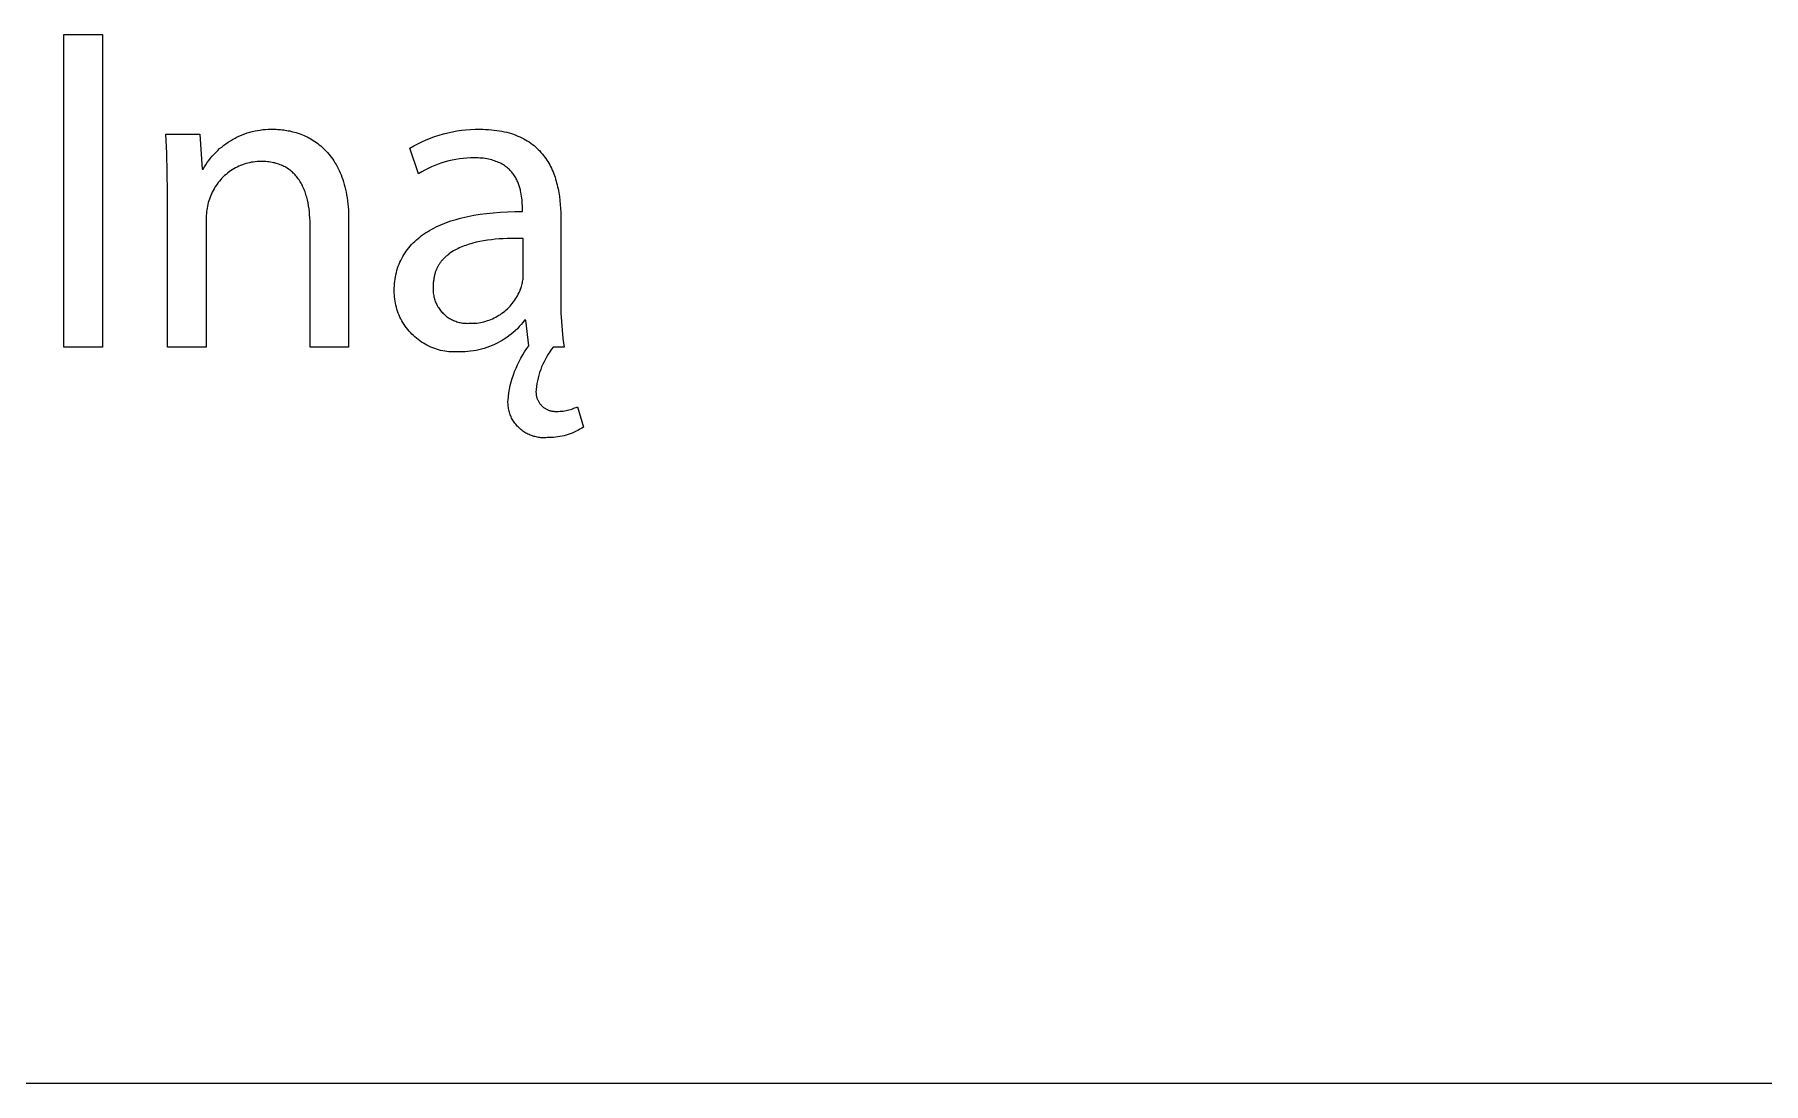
# Model space of a CAD drawing. Header units: millimetres. Extents: x 1383 to 4664, y -160 to 2132.
# Drawn here: x 4390.9 to 4520, y -159.9 to -81.6 of the extents above; entities that cross this region are included whole.
import ezdxf

# ---------------------------------------------------------------- set-up
doc = ezdxf.new("R2010")
doc.units = ezdxf.units.MM
doc.header["$MEASUREMENT"] = 0
doc.layers.add('Domyślny', color=7, linetype='Continuous', true_color=0x000000)

msp = doc.modelspace()

# ---------------------------------------------------------------- linework, layer by layer
at = {"layer": 'Domyślny', "color": 18, "lineweight": 15, "true_color": 0x000000}
for p, q in [((4393.08, -81.65), (4395.97, -81.65)), ((4393.08, -104.97), (4393.08, -81.65)), ((4395.97, -81.65), (4395.97, -104.97)), ((4406.4, -89.13), (4406.58, -89.06)), ((4406.58, -89.06), (4406.77, -88.99)), ((4406.77, -88.99), (4406.96, -88.93)), ((4406.96, -88.93), (4407.15, -88.88)), ((4407.15, -88.88), (4407.35, -88.84)), ((4407.35, -88.84), (4407.54, -88.8)), ((4407.54, -88.8), (4407.74, -88.77)), ((4407.74, -88.77), (4407.93, -88.74)), ((4407.93, -88.74), (4408.13, -88.72)), ((4408.13, -88.72), (4408.33, -88.71)), ((4408.33, -88.71), (4408.53, -88.71)), ((4408.53, -88.71), (4408.73, -88.71)), ((4408.73, -88.71), (4408.83, -88.71)), ((4408.83, -88.71), (4408.94, -88.71)), ((4408.94, -88.71), (4409.05, -88.72)), ((4409.05, -88.72), (4409.15, -88.73)), ((4409.15, -88.73), (4409.26, -88.73)), ((4409.26, -88.73), (4409.38, -88.75)), ((4409.38, -88.75), (4409.49, -88.76)), ((4409.49, -88.76), (4409.6, -88.78)), ((4409.6, -88.78), (4409.72, -88.8)), ((4409.72, -88.8), (4409.83, -88.82)), ((4409.83, -88.82), (4409.95, -88.84)), ((4409.95, -88.84), (4410.07, -88.87)), ((4410.07, -88.87), (4410.18, -88.9)), ((4410.18, -88.9), (4410.3, -88.93)), ((4410.3, -88.93), (4410.42, -88.96)), ((4410.42, -88.96), (4410.54, -89)), ((4410.54, -89), (4410.65, -89.04)), ((4410.65, -89.04), (4410.77, -89.08)), ((4421.09, -89.15), (4421.42, -89.05)), ((4421.42, -89.05), (4421.75, -88.97)), ((4421.75, -88.97), (4422.09, -88.9)), ((4422.09, -88.9), (4422.42, -88.84)), ((4422.42, -88.84), (4422.76, -88.79)), ((4422.76, -88.79), (4423.1, -88.75)), ((4423.1, -88.75), (4423.44, -88.73)), ((4423.44, -88.73), (4423.79, -88.71)), ((4423.79, -88.71), (4424.13, -88.71)), ((4424.13, -88.71), (4424.35, -88.71)), ((4424.35, -88.71), (4424.57, -88.72)), ((4424.57, -88.72), (4424.79, -88.73)), ((4424.79, -88.73), (4425, -88.75)), ((4425, -88.75), (4425.2, -88.77)), ((4425.2, -88.77), (4425.4, -88.8)), ((4425.4, -88.8), (4425.6, -88.83)), ((4425.6, -88.83), (4425.78, -88.86)), ((4425.78, -88.86), (4425.97, -88.9)), ((4425.97, -88.9), (4426.15, -88.94)), ((4426.15, -88.94), (4426.32, -88.99)), ((4426.32, -88.99), (4426.49, -89.04)), ((4426.49, -89.04), (4426.66, -89.09)), ((4400.76, -90.51), (4400.68, -89.07)), ((4400.68, -89.07), (4403.24, -89.07)), ((4403.24, -89.07), (4403.41, -91.7)), ((4404.42, -90.44), (4404.57, -90.3)), ((4404.57, -90.3), (4404.71, -90.16)), ((4404.71, -90.16), (4404.87, -90.04)), ((4404.87, -90.04), (4405.02, -89.91)), ((4405.02, -89.91), (4405.18, -89.79)), ((4405.18, -89.79), (4405.34, -89.68)), ((4405.34, -89.68), (4405.51, -89.57)), ((4405.51, -89.57), (4405.68, -89.47)), ((4405.68, -89.47), (4405.86, -89.38)), ((4405.86, -89.38), (4406.03, -89.29)), ((4406.03, -89.29), (4406.21, -89.21)), ((4406.21, -89.21), (4406.4, -89.13)), ((4410.77, -89.08), (4410.89, -89.13)), ((4410.89, -89.13), (4411.01, -89.18)), ((4411.01, -89.18), (4411.13, -89.23)), ((4411.13, -89.23), (4411.24, -89.29)), ((4411.24, -89.29), (4411.36, -89.35)), ((4411.36, -89.35), (4411.47, -89.41)), ((4411.47, -89.41), (4411.59, -89.48)), ((4411.59, -89.48), (4411.7, -89.55)), ((4411.7, -89.55), (4411.82, -89.62)), ((4411.82, -89.62), (4411.93, -89.7)), ((4411.93, -89.7), (4412.04, -89.78)), ((4412.04, -89.78), (4412.15, -89.87)), ((4412.15, -89.87), (4412.26, -89.96)), ((4412.26, -89.96), (4412.36, -90.05)), ((4412.36, -90.05), (4412.47, -90.15)), ((4412.47, -90.15), (4412.57, -90.25)), ((4412.57, -90.25), (4412.67, -90.35)), ((4418.91, -90.12), (4419.2, -89.95)), ((4419.56, -92.03), (4418.91, -90.12)), ((4419.2, -89.95), (4419.51, -89.79)), ((4419.51, -89.79), (4419.81, -89.64)), ((4419.81, -89.64), (4420.13, -89.5)), ((4420.13, -89.5), (4420.44, -89.37)), ((4420.44, -89.37), (4420.76, -89.25)), ((4420.76, -89.25), (4421.09, -89.15)), ((4426.66, -89.09), (4426.82, -89.15)), ((4426.82, -89.15), (4426.97, -89.22)), ((4426.97, -89.22), (4427.12, -89.28)), ((4427.12, -89.28), (4427.27, -89.35)), ((4427.27, -89.35), (4427.41, -89.42)), ((4427.41, -89.42), (4427.55, -89.5)), ((4427.55, -89.5), (4427.68, -89.58)), ((4427.68, -89.58), (4427.81, -89.66)), ((4427.81, -89.66), (4427.94, -89.75)), ((4427.94, -89.75), (4428.06, -89.84)), ((4428.06, -89.84), (4428.18, -89.93)), ((4428.18, -89.93), (4428.29, -90.03)), ((4428.29, -90.03), (4428.4, -90.13)), ((4428.4, -90.13), (4428.5, -90.23)), ((4428.5, -90.23), (4428.61, -90.33)), ((4428.61, -90.33), (4428.7, -90.44)), ((4400.8, -91.95), (4400.76, -90.51)), ((4403.47, -91.7), (4403.57, -91.53)), ((4403.57, -91.53), (4403.68, -91.36)), ((4403.68, -91.36), (4403.79, -91.2)), ((4403.79, -91.2), (4403.91, -91.04)), ((4403.91, -91.04), (4404.03, -90.88)), ((4404.03, -90.88), (4404.15, -90.73)), ((4404.15, -90.73), (4404.29, -90.58)), ((4404.29, -90.58), (4404.42, -90.44)), ((4405.89, -91.6), (4405.77, -91.67)), ((4406.02, -91.54), (4405.89, -91.6)), ((4406.14, -91.48), (4406.02, -91.54)), ((4406.27, -91.42), (4406.14, -91.48)), ((4406.41, -91.37), (4406.27, -91.42)), ((4406.54, -91.32), (4406.41, -91.37)), ((4406.67, -91.28), (4406.54, -91.32)), ((4406.81, -91.24), (4406.67, -91.28)), ((4406.95, -91.21), (4406.81, -91.24)), ((4407.09, -91.18), (4406.95, -91.21)), ((4407.22, -91.16), (4407.09, -91.18)), ((4407.36, -91.14), (4407.22, -91.16)), ((4407.51, -91.13), (4407.36, -91.14)), ((4407.65, -91.12), (4407.51, -91.13)), ((4407.79, -91.11), (4407.65, -91.12)), ((4407.91, -91.11), (4407.79, -91.11)), ((4408.04, -91.12), (4407.91, -91.11)), ((4408.16, -91.13), (4408.04, -91.12)), ((4408.28, -91.14), (4408.16, -91.13)), ((4408.39, -91.15), (4408.28, -91.14)), ((4408.5, -91.17), (4408.39, -91.15)), ((4408.62, -91.19), (4408.5, -91.17)), ((4408.72, -91.21), (4408.62, -91.19)), ((4408.83, -91.23), (4408.72, -91.21)), ((4408.93, -91.26), (4408.83, -91.23)), ((4409.03, -91.29), (4408.93, -91.26)), ((4409.13, -91.33), (4409.03, -91.29)), ((4409.23, -91.36), (4409.13, -91.33)), ((4409.32, -91.4), (4409.23, -91.36)), ((4409.42, -91.44), (4409.32, -91.4)), ((4409.5, -91.49), (4409.42, -91.44)), ((4409.59, -91.53), (4409.5, -91.49)), ((4409.68, -91.58), (4409.59, -91.53)), ((4409.76, -91.63), (4409.68, -91.58)), ((4409.84, -91.69), (4409.76, -91.63)), ((4412.67, -90.35), (4412.77, -90.46)), ((4412.77, -90.46), (4412.87, -90.57)), ((4412.87, -90.57), (4412.96, -90.69)), ((4412.96, -90.69), (4413.06, -90.81)), ((4413.06, -90.81), (4413.15, -90.94)), ((4413.15, -90.94), (4413.24, -91.07)), ((4413.24, -91.07), (4413.32, -91.21)), ((4413.32, -91.21), (4413.41, -91.35)), ((4413.41, -91.35), (4413.49, -91.49)), ((4413.49, -91.49), (4413.56, -91.64)), ((4420.28, -91.64), (4420.03, -91.76)), ((4420.53, -91.52), (4420.28, -91.64)), ((4420.78, -91.42), (4420.53, -91.52)), ((4421.03, -91.32), (4420.78, -91.42)), ((4421.29, -91.23), (4421.03, -91.32)), ((4421.55, -91.15), (4421.29, -91.23)), ((4421.81, -91.08), (4421.55, -91.15)), ((4422.08, -91.02), (4421.81, -91.08)), ((4422.35, -90.97), (4422.08, -91.02)), ((4422.62, -90.92), (4422.35, -90.97)), ((4422.89, -90.89), (4422.62, -90.92)), ((4423.16, -90.86), (4422.89, -90.89)), ((4423.43, -90.85), (4423.16, -90.86)), ((4423.7, -90.84), (4423.43, -90.85)), ((4423.85, -90.84), (4423.7, -90.84)), ((4424, -90.85), (4423.85, -90.84)), ((4424.14, -90.86), (4424, -90.85)), ((4424.28, -90.87), (4424.14, -90.86)), ((4424.41, -90.88), (4424.28, -90.87)), ((4424.54, -90.9), (4424.41, -90.88)), ((4424.67, -90.92), (4424.54, -90.9)), ((4424.79, -90.95), (4424.67, -90.92)), ((4424.91, -90.97), (4424.79, -90.95)), ((4425.02, -91), (4424.91, -90.97)), ((4425.13, -91.04), (4425.02, -91)), ((4425.24, -91.07), (4425.13, -91.04)), ((4425.34, -91.11), (4425.24, -91.07)), ((4425.44, -91.15), (4425.34, -91.11)), ((4425.54, -91.19), (4425.44, -91.15)), ((4425.63, -91.23), (4425.54, -91.19)), ((4425.73, -91.28), (4425.63, -91.23)), ((4425.81, -91.33), (4425.73, -91.28)), ((4425.9, -91.38), (4425.81, -91.33)), ((4425.98, -91.43), (4425.9, -91.38)), ((4426.05, -91.49), (4425.98, -91.43)), ((4426.13, -91.54), (4426.05, -91.49)), ((4426.2, -91.6), (4426.13, -91.54)), ((4426.27, -91.66), (4426.2, -91.6)), ((4428.7, -90.44), (4428.8, -90.55)), ((4428.8, -90.55), (4428.89, -90.66)), ((4428.89, -90.66), (4428.97, -90.77)), ((4428.97, -90.77), (4429.06, -90.89)), ((4429.06, -90.89), (4429.14, -91.01)), ((4429.14, -91.01), (4429.21, -91.13)), ((4429.21, -91.13), (4429.28, -91.25)), ((4429.28, -91.25), (4429.35, -91.38)), ((4429.35, -91.38), (4429.42, -91.5)), ((4429.42, -91.5), (4429.48, -91.63)), ((4429.48, -91.63), (4429.54, -91.76)), ((4400.81, -93.39), (4400.8, -91.95)), ((4403.41, -91.7), (4403.47, -91.7)), ((4404.44, -92.92), (4404.36, -93.03)), ((4404.52, -92.8), (4404.44, -92.92)), ((4404.6, -92.69), (4404.52, -92.8)), ((4404.69, -92.58), (4404.6, -92.69)), ((4404.79, -92.47), (4404.69, -92.58)), ((4404.88, -92.37), (4404.79, -92.47)), ((4404.98, -92.27), (4404.88, -92.37)), ((4405.08, -92.17), (4404.98, -92.27)), ((4405.19, -92.08), (4405.08, -92.17)), ((4405.3, -91.99), (4405.19, -92.08)), ((4405.41, -91.9), (4405.3, -91.99)), ((4405.53, -91.82), (4405.41, -91.9)), ((4405.65, -91.75), (4405.53, -91.82)), ((4405.77, -91.67), (4405.65, -91.75)), ((4409.92, -91.74), (4409.84, -91.69)), ((4409.99, -91.8), (4409.92, -91.74)), ((4410.07, -91.86), (4409.99, -91.8)), ((4410.14, -91.92), (4410.07, -91.86)), ((4410.21, -91.99), (4410.14, -91.92)), ((4410.28, -92.05), (4410.21, -91.99)), ((4410.34, -92.12), (4410.28, -92.05)), ((4410.41, -92.19), (4410.34, -92.12)), ((4410.47, -92.27), (4410.41, -92.19)), ((4410.53, -92.34), (4410.47, -92.27)), ((4410.58, -92.42), (4410.53, -92.34)), ((4410.64, -92.5), (4410.58, -92.42)), ((4410.69, -92.58), (4410.64, -92.5)), ((4410.74, -92.66), (4410.69, -92.58)), ((4410.79, -92.75), (4410.74, -92.66)), ((4410.84, -92.83), (4410.79, -92.75)), ((4410.89, -92.92), (4410.84, -92.83)), ((4410.93, -93.01), (4410.89, -92.92)), ((4413.56, -91.64), (4413.64, -91.8)), ((4413.64, -91.8), (4413.71, -91.96)), ((4413.71, -91.96), (4413.78, -92.12)), ((4413.78, -92.12), (4413.84, -92.29)), ((4413.84, -92.29), (4413.9, -92.46)), ((4413.9, -92.46), (4413.96, -92.64)), ((4413.96, -92.64), (4414.01, -92.83)), ((4414.01, -92.83), (4414.06, -93.02)), ((4419.8, -91.89), (4419.56, -92.03)), ((4420.03, -91.76), (4419.8, -91.89)), ((4426.34, -91.72), (4426.27, -91.66)), ((4426.4, -91.79), (4426.34, -91.72)), ((4426.46, -91.85), (4426.4, -91.79)), ((4426.52, -91.92), (4426.46, -91.85)), ((4426.57, -91.98), (4426.52, -91.92)), ((4426.62, -92.05), (4426.57, -91.98)), ((4426.67, -92.12), (4426.62, -92.05)), ((4426.72, -92.19), (4426.67, -92.12)), ((4426.77, -92.26), (4426.72, -92.19)), ((4426.81, -92.34), (4426.77, -92.26)), ((4426.85, -92.41), (4426.81, -92.34)), ((4426.89, -92.48), (4426.85, -92.41)), ((4426.93, -92.56), (4426.89, -92.48)), ((4426.96, -92.63), (4426.93, -92.56)), ((4426.99, -92.71), (4426.96, -92.63)), ((4427.02, -92.78), (4426.99, -92.71)), ((4427.05, -92.86), (4427.02, -92.78)), ((4427.08, -92.94), (4427.05, -92.86)), ((4429.54, -91.76), (4429.6, -91.89)), ((4429.6, -91.89), (4429.65, -92.03)), ((4429.65, -92.03), (4429.7, -92.16)), ((4429.7, -92.16), (4429.75, -92.3)), ((4429.75, -92.3), (4429.79, -92.44)), ((4429.79, -92.44), (4429.84, -92.58)), ((4429.84, -92.58), (4429.87, -92.72)), ((4429.87, -92.72), (4429.91, -92.86)), ((4429.91, -92.86), (4429.94, -93)), ((4400.81, -104.98), (4400.81, -93.39)), ((4403.86, -94.19), (4403.83, -94.33)), ((4403.9, -94.06), (4403.86, -94.19)), ((4403.94, -93.93), (4403.9, -94.06)), ((4403.99, -93.79), (4403.94, -93.93)), ((4404.04, -93.66), (4403.99, -93.79)), ((4404.09, -93.53), (4404.04, -93.66)), ((4404.15, -93.4), (4404.09, -93.53)), ((4404.22, -93.28), (4404.15, -93.4)), ((4404.29, -93.16), (4404.22, -93.28)), ((4404.36, -93.03), (4404.29, -93.16)), ((4410.97, -93.1), (4410.93, -93.01)), ((4411.01, -93.2), (4410.97, -93.1)), ((4411.05, -93.29), (4411.01, -93.2)), ((4411.09, -93.39), (4411.05, -93.29)), ((4411.12, -93.48), (4411.09, -93.39)), ((4411.15, -93.58), (4411.12, -93.48)), ((4411.18, -93.68), (4411.15, -93.58)), ((4411.21, -93.79), (4411.18, -93.68)), ((4411.24, -93.89), (4411.21, -93.79)), ((4411.27, -93.99), (4411.24, -93.89)), ((4411.31, -94.21), (4411.27, -93.99)), ((4411.35, -94.42), (4411.31, -94.21)), ((4414.06, -93.02), (4414.11, -93.21)), ((4414.11, -93.21), (4414.15, -93.41)), ((4414.15, -93.41), (4414.19, -93.62)), ((4414.19, -93.62), (4414.23, -93.83)), ((4414.23, -93.83), (4414.26, -94.05)), ((4414.26, -94.05), (4414.28, -94.27)), ((4427.1, -93.01), (4427.08, -92.94)), ((4427.13, -93.09), (4427.1, -93.01)), ((4427.15, -93.17), (4427.13, -93.09)), ((4427.17, -93.24), (4427.15, -93.17)), ((4427.18, -93.32), (4427.17, -93.24)), ((4427.2, -93.4), (4427.18, -93.32)), ((4427.23, -93.55), (4427.2, -93.4)), ((4427.25, -93.7), (4427.23, -93.55)), ((4427.27, -93.85), (4427.25, -93.7)), ((4427.29, -93.99), (4427.27, -93.85)), ((4427.3, -94.13), (4427.29, -93.99)), ((4427.3, -94.27), (4427.3, -94.13)), ((4429.94, -93), (4429.98, -93.15)), ((4429.98, -93.15), (4430, -93.29)), ((4430, -93.29), (4430.03, -93.44)), ((4430.03, -93.44), (4430.07, -93.73)), ((4430.07, -93.73), (4430.11, -94.03)), ((4430.11, -94.03), (4430.14, -94.33)), ((4403.72, -95.01), (4403.71, -95.14)), ((4403.71, -95.14), (4403.71, -95.28)), ((4403.71, -95.28), (4403.71, -95.42)), ((4403.71, -95.42), (4403.71, -104.98)), ((4403.73, -94.87), (4403.72, -95.01)), ((4403.75, -94.73), (4403.73, -94.87)), ((4403.77, -94.6), (4403.75, -94.73)), ((4403.8, -94.46), (4403.77, -94.6)), ((4403.83, -94.33), (4403.8, -94.46)), ((4411.39, -94.65), (4411.35, -94.42)), ((4411.41, -94.87), (4411.39, -94.65)), ((4411.43, -95.1), (4411.41, -94.87)), ((4411.45, -95.33), (4411.43, -95.1)), ((4411.46, -95.57), (4411.45, -95.33)), ((4414.28, -94.27), (4414.3, -94.5)), ((4414.3, -94.5), (4414.32, -94.73)), ((4414.32, -94.73), (4414.33, -94.97)), ((4414.33, -94.97), (4414.34, -95.22)), ((4414.34, -95.22), (4414.34, -95.47)), ((4414.34, -95.47), (4414.34, -104.98)), ((4421.97, -95.56), (4422.17, -95.5)), ((4422.17, -95.5), (4422.37, -95.44)), ((4422.37, -95.44), (4422.58, -95.38)), ((4422.58, -95.38), (4422.79, -95.32)), ((4422.79, -95.32), (4423.23, -95.22)), ((4423.23, -95.22), (4423.68, -95.13)), ((4423.68, -95.13), (4424.15, -95.06)), ((4424.15, -95.06), (4424.64, -94.99)), ((4424.64, -94.99), (4425.14, -94.94)), ((4425.14, -94.94), (4425.66, -94.9)), ((4425.66, -94.9), (4426.19, -94.87)), ((4426.19, -94.87), (4426.74, -94.86)), ((4426.74, -94.86), (4427.31, -94.85)), ((4427.31, -94.4), (4427.3, -94.27)), ((4427.31, -94.52), (4427.31, -94.4)), ((4427.31, -94.85), (4427.31, -94.52)), ((4430.14, -94.33), (4430.16, -94.63)), ((4430.16, -94.63), (4430.17, -94.92)), ((4430.17, -94.92), (4430.17, -95.22)), ((4430.17, -95.22), (4430.17, -101.17)), ((4411.46, -95.81), (4411.46, -95.57)), ((4411.46, -104.98), (4411.46, -95.81)), ((4419.52, -96.86), (4419.66, -96.76)), ((4419.66, -96.76), (4419.79, -96.65)), ((4419.79, -96.65), (4419.93, -96.55)), ((4419.93, -96.55), (4420.08, -96.45)), ((4420.08, -96.45), (4420.23, -96.36)), ((4420.23, -96.36), (4420.38, -96.27)), ((4420.38, -96.27), (4420.54, -96.18)), ((4420.54, -96.18), (4420.71, -96.09)), ((4420.71, -96.09), (4420.87, -96)), ((4420.87, -96), (4421.05, -95.92)), ((4421.05, -95.92), (4421.22, -95.85)), ((4421.22, -95.85), (4421.4, -95.77)), ((4421.4, -95.77), (4421.59, -95.7)), ((4421.59, -95.7), (4421.78, -95.63)), ((4421.78, -95.63), (4421.97, -95.56)), ((4418.38, -98.22), (4418.46, -98.08)), ((4418.46, -98.08), (4418.55, -97.95)), ((4418.55, -97.95), (4418.64, -97.82)), ((4418.64, -97.82), (4418.73, -97.69)), ((4418.73, -97.69), (4418.83, -97.56)), ((4418.83, -97.56), (4418.93, -97.44)), ((4418.93, -97.44), (4419.04, -97.32)), ((4419.04, -97.32), (4419.16, -97.2)), ((4419.16, -97.2), (4419.27, -97.08)), ((4419.27, -97.08), (4419.4, -96.97)), ((4419.4, -96.97), (4419.52, -96.86)), ((4421.76, -98.08), (4421.71, -98.11)), ((4421.85, -98), (4421.76, -98.08)), ((4421.95, -97.93), (4421.85, -98)), ((4422.05, -97.87), (4421.95, -97.93)), ((4422.16, -97.8), (4422.05, -97.87)), ((4422.26, -97.74), (4422.16, -97.8)), ((4422.37, -97.68), (4422.26, -97.74)), ((4422.48, -97.63), (4422.37, -97.68)), ((4422.6, -97.57), (4422.48, -97.63)), ((4422.71, -97.52), (4422.6, -97.57)), ((4422.83, -97.47), (4422.71, -97.52)), ((4422.96, -97.42), (4422.83, -97.47)), ((4423.08, -97.38), (4422.96, -97.42)), ((4423.21, -97.33), (4423.08, -97.38)), ((4423.33, -97.29), (4423.21, -97.33)), ((4423.46, -97.26), (4423.33, -97.29)), ((4423.6, -97.22), (4423.46, -97.26)), ((4423.86, -97.15), (4423.6, -97.22)), ((4424.14, -97.09), (4423.86, -97.15)), ((4424.42, -97.04), (4424.14, -97.09)), ((4424.71, -97), (4424.42, -97.04)), ((4425, -96.96), (4424.71, -97)), ((4425.29, -96.93), (4425, -96.96)), ((4425.59, -96.9), (4425.29, -96.93)), ((4425.88, -96.89), (4425.59, -96.9)), ((4426.18, -96.87), (4425.88, -96.89)), ((4426.78, -96.86), (4426.18, -96.87)), ((4427.37, -96.86), (4426.78, -96.86)), ((4427.37, -99.62), (4427.37, -96.86)), ((4417.91, -99.41), (4417.95, -99.25)), ((4417.95, -99.25), (4418, -99.09)), ((4418, -99.09), (4418.05, -98.94)), ((4418.05, -98.94), (4418.1, -98.79)), ((4418.1, -98.79), (4418.17, -98.64)), ((4418.17, -98.64), (4418.23, -98.5)), ((4418.23, -98.5), (4418.3, -98.36)), ((4418.3, -98.36), (4418.38, -98.22)), ((4420.83, -99.34), (4420.81, -99.39)), ((4420.86, -99.28), (4420.83, -99.34)), ((4420.88, -99.22), (4420.86, -99.28)), ((4420.9, -99.17), (4420.88, -99.22)), ((4420.93, -99.11), (4420.9, -99.17)), ((4420.95, -99.06), (4420.93, -99.11)), ((4420.98, -99.01), (4420.95, -99.06)), ((4421, -98.96), (4420.98, -99.01)), ((4421.03, -98.91), (4421, -98.96)), ((4421.06, -98.85), (4421.03, -98.91)), ((4421.09, -98.8), (4421.06, -98.85)), ((4421.13, -98.76), (4421.09, -98.8)), ((4421.16, -98.71), (4421.13, -98.76)), ((4421.19, -98.66), (4421.16, -98.71)), ((4421.23, -98.61), (4421.19, -98.66)), ((4421.26, -98.57), (4421.23, -98.61)), ((4421.3, -98.52), (4421.26, -98.57)), ((4421.34, -98.48), (4421.3, -98.52)), ((4421.37, -98.44), (4421.34, -98.48)), ((4421.41, -98.39), (4421.37, -98.44)), ((4421.45, -98.35), (4421.41, -98.39)), ((4421.49, -98.31), (4421.45, -98.35)), ((4421.54, -98.27), (4421.49, -98.31)), ((4421.58, -98.23), (4421.54, -98.27)), ((4421.62, -98.19), (4421.58, -98.23)), ((4421.67, -98.15), (4421.62, -98.19)), ((4421.71, -98.11), (4421.67, -98.15)), ((4417.75, -100.58), (4417.76, -100.41)), ((4417.75, -100.76), (4417.75, -100.58)), ((4417.76, -100.41), (4417.77, -100.24)), ((4417.77, -100.24), (4417.79, -100.06)), ((4417.79, -100.06), (4417.81, -99.9)), ((4417.81, -99.9), (4417.84, -99.73)), ((4417.84, -99.73), (4417.87, -99.57)), ((4417.87, -99.57), (4417.91, -99.41)), ((4420.66, -100.29), (4420.65, -100.36)), ((4420.65, -100.36), (4420.65, -100.44)), ((4420.65, -100.44), (4420.65, -100.52)), ((4420.65, -100.52), (4420.65, -100.61)), ((4420.65, -100.61), (4420.65, -100.7)), ((4420.67, -100.09), (4420.66, -100.15)), ((4420.66, -100.15), (4420.66, -100.22)), ((4420.66, -100.22), (4420.66, -100.29)), ((4420.68, -100.02), (4420.67, -100.09)), ((4420.69, -99.95), (4420.68, -100.02)), ((4420.7, -99.89), (4420.69, -99.95)), ((4420.71, -99.82), (4420.7, -99.89)), ((4420.72, -99.76), (4420.71, -99.82)), ((4420.73, -99.7), (4420.72, -99.76)), ((4420.75, -99.63), (4420.73, -99.7)), ((4420.76, -99.57), (4420.75, -99.63)), ((4420.78, -99.51), (4420.76, -99.57)), ((4420.79, -99.45), (4420.78, -99.51)), ((4420.81, -99.39), (4420.79, -99.45)), ((4427.11, -100.79), (4427.16, -100.66)), ((4427.16, -100.66), (4427.21, -100.53)), ((4427.21, -100.53), (4427.24, -100.45)), ((4427.24, -100.45), (4427.27, -100.36)), ((4427.27, -100.36), (4427.29, -100.26)), ((4427.29, -100.26), (4427.31, -100.17)), ((4427.31, -100.17), (4427.33, -100.08)), ((4427.33, -100.08), (4427.34, -99.99)), ((4427.34, -99.99), (4427.36, -99.9)), ((4427.36, -99.8), (4427.37, -99.71)), ((4427.36, -99.9), (4427.36, -99.8)), ((4427.37, -99.71), (4427.37, -99.62)), ((4417.75, -100.92), (4417.75, -100.76)), ((4417.76, -101.08), (4417.75, -100.92)), ((4417.77, -101.23), (4417.76, -101.08)), ((4417.78, -101.39), (4417.77, -101.23)), ((4417.81, -101.54), (4417.78, -101.39)), ((4417.83, -101.69), (4417.81, -101.54)), ((4417.87, -101.85), (4417.83, -101.69)), ((4417.91, -102), (4417.87, -101.85)), ((4420.65, -100.7), (4420.65, -100.79)), ((4420.65, -100.79), (4420.66, -100.88)), ((4420.66, -100.88), (4420.66, -100.96)), ((4420.66, -100.96), (4420.68, -101.05)), ((4420.68, -101.05), (4420.69, -101.14)), ((4420.69, -101.14), (4420.71, -101.22)), ((4420.71, -101.22), (4420.73, -101.31)), ((4420.73, -101.31), (4420.76, -101.39)), ((4420.76, -101.39), (4420.78, -101.48)), ((4420.78, -101.48), (4420.81, -101.56)), ((4420.81, -101.56), (4420.85, -101.64)), ((4420.85, -101.64), (4420.88, -101.72)), ((4420.88, -101.72), (4420.92, -101.8)), ((4420.92, -101.8), (4420.96, -101.88)), ((4420.96, -101.88), (4421, -101.96)), ((4421, -101.96), (4421.05, -102.03)), ((4426.29, -102.01), (4426.39, -101.92)), ((4426.39, -101.92), (4426.48, -101.82)), ((4426.48, -101.82), (4426.56, -101.71)), ((4426.56, -101.71), (4426.65, -101.6)), ((4426.65, -101.6), (4426.72, -101.49)), ((4426.72, -101.49), (4426.8, -101.38)), ((4426.8, -101.38), (4426.87, -101.27)), ((4426.87, -101.27), (4426.94, -101.15)), ((4426.94, -101.15), (4427, -101.03)), ((4427, -101.03), (4427.06, -100.91)), ((4427.06, -100.91), (4427.11, -100.79)), ((4430.17, -101.17), (4430.17, -101.8)), ((4430.17, -101.8), (4430.18, -102.44)), ((4417.95, -102.15), (4417.91, -102)), ((4418, -102.3), (4417.95, -102.15)), ((4418.05, -102.44), (4418, -102.3)), ((4418.11, -102.59), (4418.05, -102.44)), ((4418.17, -102.73), (4418.11, -102.59)), ((4418.24, -102.87), (4418.17, -102.73)), ((4418.32, -103.01), (4418.24, -102.87)), ((4418.39, -103.14), (4418.32, -103.01)), ((4418.48, -103.28), (4418.39, -103.14)), ((4421.05, -102.03), (4421.1, -102.1)), ((4421.1, -102.1), (4421.15, -102.18)), ((4421.15, -102.18), (4421.2, -102.25)), ((4421.2, -102.25), (4421.26, -102.31)), ((4421.26, -102.31), (4421.32, -102.38)), ((4421.32, -102.38), (4421.38, -102.44)), ((4421.38, -102.44), (4421.44, -102.5)), ((4421.44, -102.5), (4421.51, -102.56)), ((4421.51, -102.56), (4421.57, -102.62)), ((4421.57, -102.62), (4421.64, -102.68)), ((4421.64, -102.68), (4421.71, -102.73)), ((4421.71, -102.73), (4421.79, -102.78)), ((4421.79, -102.78), (4421.86, -102.83)), ((4421.86, -102.83), (4421.94, -102.87)), ((4421.94, -102.87), (4422.01, -102.91)), ((4422.01, -102.91), (4422.09, -102.95)), ((4422.09, -102.95), (4422.17, -102.99)), ((4422.17, -102.99), (4422.25, -103.02)), ((4422.25, -103.02), (4422.34, -103.05)), ((4422.34, -103.05), (4422.42, -103.08)), ((4422.42, -103.08), (4422.5, -103.11)), ((4422.5, -103.11), (4422.59, -103.13)), ((4422.59, -103.13), (4422.67, -103.15)), ((4422.67, -103.15), (4422.76, -103.17)), ((4422.76, -103.17), (4422.85, -103.18)), ((4422.85, -103.18), (4422.94, -103.19)), ((4422.94, -103.19), (4423.02, -103.2)), ((4423.02, -103.2), (4423.11, -103.2)), ((4423.11, -103.2), (4423.2, -103.21)), ((4423.2, -103.21), (4423.29, -103.2)), ((4423.29, -103.2), (4423.37, -103.2)), ((4423.37, -103.2), (4423.51, -103.2)), ((4423.51, -103.2), (4423.64, -103.2)), ((4423.64, -103.2), (4423.78, -103.19)), ((4423.78, -103.19), (4423.91, -103.18)), ((4423.91, -103.18), (4424.05, -103.16)), ((4424.05, -103.16), (4424.18, -103.14)), ((4424.18, -103.14), (4424.31, -103.11)), ((4424.31, -103.11), (4424.44, -103.08)), ((4424.44, -103.08), (4424.58, -103.04)), ((4424.58, -103.04), (4424.7, -103)), ((4424.7, -103), (4424.83, -102.96)), ((4424.83, -102.96), (4424.96, -102.91)), ((4424.96, -102.91), (4425.08, -102.86)), ((4425.08, -102.86), (4425.2, -102.8)), ((4425.2, -102.8), (4425.32, -102.74)), ((4425.32, -102.74), (4425.44, -102.67)), ((4425.44, -102.67), (4425.56, -102.6)), ((4425.56, -102.6), (4425.67, -102.53)), ((4425.67, -102.53), (4425.78, -102.45)), ((4425.78, -102.45), (4425.89, -102.37)), ((4425.89, -102.37), (4426, -102.29)), ((4426, -102.29), (4426.1, -102.2)), ((4426.1, -102.2), (4426.2, -102.11)), ((4426.2, -102.11), (4426.29, -102.01)), ((4427.35, -103.13), (4427.22, -103.29)), ((4427.48, -102.97), (4427.35, -103.13)), ((4427.58, -102.97), (4427.48, -102.97)), ((4427.8, -104.87), (4427.58, -102.97)), ((4430.18, -102.44), (4430.22, -103.07)), ((4430.22, -103.07), (4430.27, -103.71)), ((4418.56, -103.41), (4418.48, -103.28)), ((4418.66, -103.53), (4418.56, -103.41)), ((4418.75, -103.66), (4418.66, -103.53)), ((4418.85, -103.78), (4418.75, -103.66)), ((4418.96, -103.89), (4418.85, -103.78)), ((4419.06, -104.01), (4418.96, -103.89)), ((4419.18, -104.11), (4419.06, -104.01)), ((4419.29, -104.22), (4419.18, -104.11)), ((4419.41, -104.32), (4419.29, -104.22)), ((4419.53, -104.42), (4419.41, -104.32)), ((4419.66, -104.51), (4419.53, -104.42)), ((4419.79, -104.6), (4419.66, -104.51)), ((4425.79, -104.49), (4425.61, -104.59)), ((4425.96, -104.38), (4425.79, -104.49)), ((4426.14, -104.26), (4425.96, -104.38)), ((4426.31, -104.14), (4426.14, -104.26)), ((4426.47, -104.01), (4426.31, -104.14)), ((4426.63, -103.88), (4426.47, -104.01)), ((4426.79, -103.74), (4426.63, -103.88)), ((4426.94, -103.6), (4426.79, -103.74)), ((4427.08, -103.45), (4426.94, -103.6)), ((4427.22, -103.29), (4427.08, -103.45)), ((4430.27, -103.71), (4430.34, -104.34)), ((4430.34, -104.34), (4430.43, -104.97)), ((4395.97, -104.97), (4393.08, -104.97)), ((4403.71, -104.98), (4400.81, -104.98)), ((4414.34, -104.98), (4411.46, -104.98)), ((4419.92, -104.68), (4419.79, -104.6)), ((4420.06, -104.76), (4419.92, -104.68)), ((4420.19, -104.83), (4420.06, -104.76)), ((4420.33, -104.9), (4420.19, -104.83)), ((4420.48, -104.97), (4420.33, -104.9)), ((4420.62, -105.03), (4420.48, -104.97)), ((4420.77, -105.08), (4420.62, -105.03)), ((4420.91, -105.13), (4420.77, -105.08)), ((4421.06, -105.18), (4420.91, -105.13)), ((4421.21, -105.22), (4421.06, -105.18)), ((4421.37, -105.25), (4421.21, -105.22)), ((4421.52, -105.28), (4421.37, -105.25)), ((4421.67, -105.3), (4421.52, -105.28)), ((4421.83, -105.32), (4421.67, -105.3)), ((4421.99, -105.33), (4421.83, -105.32)), ((4422.14, -105.34), (4421.99, -105.33)), ((4422.3, -105.34), (4422.14, -105.34)), ((4422.45, -105.34), (4422.3, -105.34)), ((4422.61, -105.33), (4422.45, -105.34)), ((4422.82, -105.33), (4422.61, -105.33)), ((4423.03, -105.32), (4422.82, -105.33)), ((4423.23, -105.31), (4423.03, -105.32)), ((4423.44, -105.29), (4423.23, -105.31)), ((4423.65, -105.26), (4423.44, -105.29)), ((4423.85, -105.22), (4423.65, -105.26)), ((4424.06, -105.18), (4423.85, -105.22)), ((4424.26, -105.13), (4424.06, -105.18)), ((4424.46, -105.08), (4424.26, -105.13)), ((4424.66, -105.01), (4424.46, -105.08)), ((4424.85, -104.94), (4424.66, -105.01)), ((4425.05, -104.86), (4424.85, -104.94)), ((4425.24, -104.78), (4425.05, -104.86)), ((4425.42, -104.69), (4425.24, -104.78)), ((4425.61, -104.59), (4425.42, -104.69)), ((4427.07, -106.04), (4427.2, -105.8)), ((4427.2, -105.8), (4427.34, -105.56)), ((4427.34, -105.56), (4427.48, -105.32)), ((4427.48, -105.32), (4427.64, -105.09)), ((4427.64, -105.09), (4427.8, -104.87)), ((4429.13, -105.68), (4429.03, -105.87)), ((4429.24, -105.5), (4429.13, -105.68)), ((4429.36, -105.32), (4429.24, -105.5)), ((4429.48, -105.14), (4429.36, -105.32)), ((4429.61, -104.97), (4429.48, -105.14)), ((4430.43, -104.97), (4429.61, -104.97)), ((4426.55, -107.32), (4426.64, -107.05)), ((4426.64, -107.05), (4426.73, -106.79)), ((4426.73, -106.79), (4426.84, -106.54)), ((4426.84, -106.54), (4426.95, -106.29)), ((4426.95, -106.29), (4427.07, -106.04)), ((4428.54, -107.07), (4428.49, -107.28)), ((4428.6, -106.86), (4428.54, -107.07)), ((4428.68, -106.66), (4428.6, -106.86)), ((4428.75, -106.46), (4428.68, -106.66)), ((4428.84, -106.26), (4428.75, -106.46)), ((4428.93, -106.07), (4428.84, -106.26)), ((4429.03, -105.87), (4428.93, -106.07)), ((4426.27, -108.66), (4426.31, -108.39)), ((4426.31, -108.39), (4426.35, -108.12)), ((4426.35, -108.12), (4426.41, -107.85)), ((4426.41, -107.85), (4426.48, -107.58)), ((4426.48, -107.58), (4426.55, -107.32)), ((4428.33, -108.23), (4428.32, -108.28)), ((4428.32, -108.28), (4428.32, -108.33)), ((4428.32, -108.33), (4428.33, -108.38)), ((4428.34, -108.13), (4428.33, -108.18)), ((4428.33, -108.18), (4428.33, -108.23)), ((4428.33, -108.38), (4428.33, -108.43)), ((4428.36, -107.91), (4428.34, -108.13)), ((4428.4, -107.7), (4428.36, -107.91)), ((4428.44, -107.49), (4428.4, -107.7)), ((4428.49, -107.28), (4428.44, -107.49)), ((4426.23, -109.03), (4426.24, -108.94)), ((4426.23, -109.12), (4426.23, -109.03)), ((4426.24, -109.21), (4426.23, -109.12)), ((4426.24, -108.94), (4426.27, -108.66)), ((4426.24, -109.3), (4426.24, -109.21)), ((4426.25, -109.39), (4426.24, -109.3)), ((4426.27, -109.48), (4426.25, -109.39)), ((4426.28, -109.57), (4426.27, -109.48)), ((4426.3, -109.66), (4426.28, -109.57)), ((4426.32, -109.75), (4426.3, -109.66)), ((4428.33, -108.43), (4428.34, -108.48)), ((4428.34, -108.48), (4428.34, -108.53)), ((4428.34, -108.53), (4428.35, -108.59)), ((4428.35, -108.59), (4428.36, -108.64)), ((4428.36, -108.64), (4428.37, -108.68)), ((4428.37, -108.68), (4428.39, -108.73)), ((4428.39, -108.73), (4428.4, -108.78)), ((4428.4, -108.78), (4428.42, -108.83)), ((4428.42, -108.83), (4428.44, -108.88)), ((4428.44, -108.88), (4428.46, -108.92)), ((4428.46, -108.92), (4428.48, -108.97)), ((4428.48, -108.97), (4428.51, -109.02)), ((4428.51, -109.02), (4428.53, -109.06)), ((4428.53, -109.06), (4428.56, -109.1)), ((4428.56, -109.1), (4428.59, -109.15)), ((4428.59, -109.15), (4428.62, -109.19)), ((4428.62, -109.19), (4428.65, -109.23)), ((4428.65, -109.23), (4428.68, -109.27)), ((4428.68, -109.27), (4428.71, -109.31)), ((4428.71, -109.31), (4428.75, -109.34)), ((4428.75, -109.34), (4428.79, -109.38)), ((4428.79, -109.38), (4428.82, -109.41)), ((4428.82, -109.41), (4428.86, -109.45)), ((4428.86, -109.45), (4428.9, -109.48)), ((4428.9, -109.48), (4428.94, -109.51)), ((4428.94, -109.51), (4428.99, -109.54)), ((4428.99, -109.54), (4429.03, -109.56)), ((4429.03, -109.56), (4429.07, -109.59)), ((4429.07, -109.59), (4429.12, -109.61)), ((4429.12, -109.61), (4429.16, -109.64)), ((4429.16, -109.64), (4429.21, -109.66)), ((4429.21, -109.66), (4429.26, -109.68)), ((4429.26, -109.68), (4429.31, -109.7)), ((4429.31, -109.7), (4429.35, -109.71)), ((4430.57, -109.72), (4430.68, -109.69)), ((4430.68, -109.69), (4430.79, -109.67)), ((4430.79, -109.67), (4430.9, -109.64)), ((4430.9, -109.64), (4431.01, -109.6)), ((4431.01, -109.6), (4431.11, -109.56)), ((4431.11, -109.56), (4431.21, -109.52)), ((4431.21, -109.52), (4431.32, -109.48)), ((4431.32, -109.48), (4431.42, -109.43)), ((4431.42, -109.43), (4431.88, -110.95)), ((4426.35, -109.84), (4426.32, -109.75)), ((4426.37, -109.93), (4426.35, -109.84)), ((4426.4, -110.02), (4426.37, -109.93)), ((4426.44, -110.1), (4426.4, -110.02)), ((4426.48, -110.18), (4426.44, -110.1)), ((4426.51, -110.27), (4426.48, -110.18)), ((4426.56, -110.35), (4426.51, -110.27)), ((4426.6, -110.43), (4426.56, -110.35)), ((4426.65, -110.51), (4426.6, -110.43)), ((4426.7, -110.58), (4426.65, -110.51)), ((4426.75, -110.66), (4426.7, -110.58)), ((4426.81, -110.73), (4426.75, -110.66)), ((4426.87, -110.8), (4426.81, -110.73)), ((4426.93, -110.87), (4426.87, -110.8)), ((4426.99, -110.94), (4426.93, -110.87)), ((4427.06, -111), (4426.99, -110.94)), ((4429.35, -109.71), (4429.4, -109.73)), ((4429.4, -109.73), (4429.45, -109.74)), ((4429.45, -109.74), (4429.5, -109.75)), ((4429.5, -109.75), (4429.55, -109.76)), ((4429.55, -109.76), (4429.6, -109.77)), ((4429.6, -109.77), (4429.65, -109.77)), ((4429.65, -109.77), (4429.7, -109.78)), ((4429.7, -109.78), (4429.76, -109.78)), ((4429.76, -109.78), (4429.81, -109.78)), ((4429.81, -109.78), (4429.86, -109.78)), ((4429.86, -109.78), (4429.91, -109.78)), ((4429.91, -109.78), (4430.02, -109.78)), ((4430.02, -109.78), (4430.13, -109.77)), ((4430.13, -109.77), (4430.24, -109.76)), ((4430.24, -109.76), (4430.35, -109.75)), ((4430.35, -109.75), (4430.46, -109.74)), ((4430.46, -109.74), (4430.57, -109.72)), ((4431.88, -110.95), (4431.74, -111.03)), ((4427.12, -111.06), (4427.06, -111)), ((4427.19, -111.12), (4427.12, -111.06)), ((4427.26, -111.18), (4427.19, -111.12)), ((4427.34, -111.24), (4427.26, -111.18)), ((4427.41, -111.29), (4427.34, -111.24)), ((4427.49, -111.34), (4427.41, -111.29)), ((4427.57, -111.39), (4427.49, -111.34)), ((4427.65, -111.43), (4427.57, -111.39)), ((4427.73, -111.47), (4427.65, -111.43)), ((4427.81, -111.51), (4427.73, -111.47)), ((4427.9, -111.55), (4427.81, -111.51)), ((4427.98, -111.58), (4427.9, -111.55)), ((4428.07, -111.61), (4427.98, -111.58)), ((4428.16, -111.64), (4428.07, -111.61)), ((4428.25, -111.66), (4428.16, -111.64)), ((4428.33, -111.68), (4428.25, -111.66)), ((4428.42, -111.7), (4428.33, -111.68)), ((4428.51, -111.72), (4428.42, -111.7)), ((4428.61, -111.73), (4428.51, -111.72)), ((4428.7, -111.74), (4428.61, -111.73)), ((4428.79, -111.74), (4428.7, -111.74)), ((4428.88, -111.74), (4428.79, -111.74)), ((4428.97, -111.74), (4428.88, -111.74)), ((4429.06, -111.74), (4428.97, -111.74)), ((4429.15, -111.73), (4429.06, -111.74)), ((4429.31, -111.73), (4429.15, -111.73)), ((4429.47, -111.73), (4429.31, -111.73)), ((4429.63, -111.72), (4429.47, -111.73)), ((4429.79, -111.7), (4429.63, -111.72)), ((4429.95, -111.68), (4429.79, -111.7)), ((4430.11, -111.66), (4429.95, -111.68)), ((4430.27, -111.63), (4430.11, -111.66)), ((4430.42, -111.59), (4430.27, -111.63)), ((4430.57, -111.55), (4430.42, -111.59)), ((4430.73, -111.5), (4430.57, -111.55)), ((4430.88, -111.45), (4430.73, -111.5)), ((4431.03, -111.39), (4430.88, -111.45)), ((4431.17, -111.33), (4431.03, -111.39)), ((4431.32, -111.26), (4431.17, -111.33)), ((4431.46, -111.19), (4431.32, -111.26)), ((4431.6, -111.11), (4431.46, -111.19)), ((4431.74, -111.03), (4431.6, -111.11)), ((4660.84, -159.94), (1382.86, -159.94)), ((4660.84, -159.94), (3424, -159.94))]:
    msp.add_line(p, q, dxfattribs=at)

doc.saveas('drawing.dxf')
